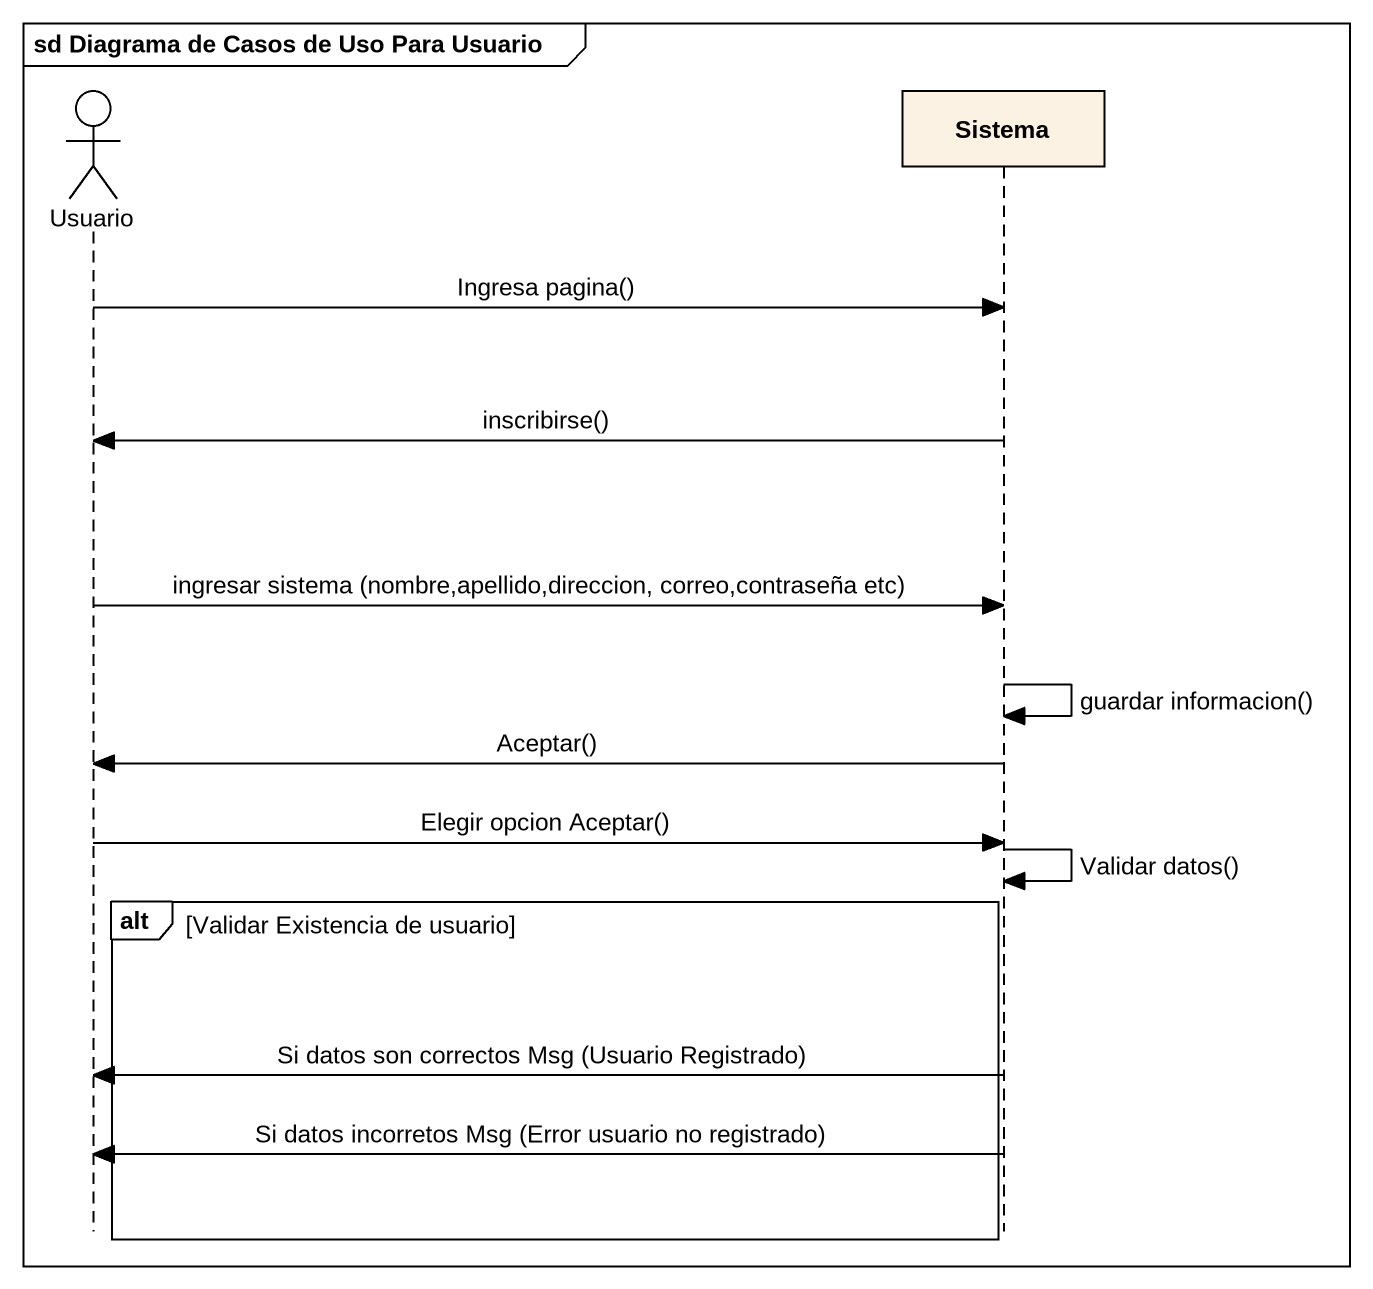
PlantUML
@startuml
mainframe sd Diagrama de Casos de Uso Para Usuario
hide footbox
actor Usuario
participant Sistema

Usuario -> Sistema : Ingresa pagina()
Sistema -> Usuario : inscribirse()
Usuario -> Sistema : ingresar sistema (nombre,apellido,direccion, correo,contraseña etc)
Sistema -> Sistema : guardar informacion()
Sistema -> Usuario : Aceptar()
Usuario -> Sistema : Elegir opcion Aceptar()
Sistema -> Sistema : Validar datos()
alt Validar Existencia de usuario
  Sistema -> Usuario : Si datos son correctos Msg (Usuario Registrado)
  Sistema -> Usuario : Si datos incorretos Msg (Error usuario no registrado)
end
@enduml
